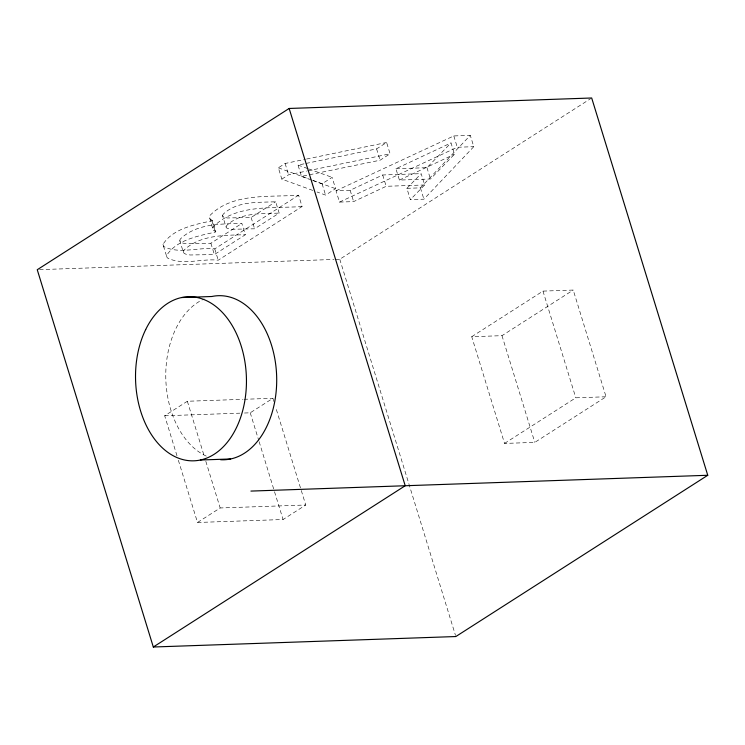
<?xml version="1.0" encoding="UTF-8"?>
<svg xmlns="http://www.w3.org/2000/svg" width="745" height="745" viewBox="0 0 745 745"><rect width="100%" height="100%" fill="white"/><g stroke="black" fill="none" stroke-linecap="round" stroke-linejoin="round"><path stroke-width="0.56" stroke-dasharray="3.73 2.79" d="M179.815 240.756L180.197 239.145C196.363 223.444 220.865 223.984 241.846 223.425L245.328 234.74L214.364 254.567L190.292 254.986L186.576 254.473L184.239 253.458L183.298 252.071L179.815 240.756L180.756 242.144L183.093 243.159L186.809 243.671L210.882 243.243L241.846 223.425M183.298 252.071L183.67 250.46C199.846 234.759 224.347 235.299 245.328 234.74M166.442 255.731L162.959 244.407C172.859 228.529 194.771 224.608 211.887 220.781L212.334 220.492L215.817 231.807L215.37 232.095C198.254 235.923 176.332 239.843 166.442 255.731L167.234 257.835C182.6 265.863 201.774 258.292 218.238 260.191L302.07 206.523L298.587 195.209C269.196 197.388 231.639 192.415 209.28 216.162L213.061 229.991L215.817 231.807M222.55 215.65L223.211 214.178C237.245 200.843 257.854 202.621 275.678 201.765L279.161 213.079L254.613 228.799L230.671 229.302L226.75 228.091L226.024 226.974L222.55 215.65L223.267 216.767L227.197 217.978L251.13 217.475L275.678 201.765M226.024 226.974L226.694 225.502C240.728 212.157 261.337 213.936 279.161 213.079M406.882 188.327L420.404 187.852L470.291 135.367L473.773 146.681L423.886 199.176L410.365 199.641L406.882 188.327L421.176 173.65L424.659 184.965L410.365 199.641M395.93 168.761L426.969 167.681L451.004 142.919L454.487 154.234L430.452 179.005L399.413 180.076L395.93 168.761L451.004 142.919M312.77 190.422L281.834 179.126L278.351 167.802L285.112 163.481L305.413 159.281M281.834 179.126L288.594 174.796L306.633 171.061M162.959 244.407L163.751 246.511C179.117 254.539 198.3 246.977 214.756 248.877L298.587 195.209M312.49 180.271L322.091 183.782L332.112 177.366L335.595 188.681L325.574 195.097L317.035 191.977M305.999 163.434L376.588 148.888L386.608 142.481L390.091 153.796L380.071 160.212L301.511 176.397L298.028 165.083L304.863 163.667M335.148 259.418L339.785 259.26L590.701 98.629M176.993 455.782L164.682 415.766L187.349 401.257L242.851 399.339M244.462 413.009L250.246 412.804L272.921 398.296L273.946 401.63M471.725 336.712L542.975 291.109L573.231 290.056L606.058 396.768L534.808 442.381L504.551 443.424L471.725 336.712L501.981 335.669L573.231 290.056M178.353 460.233L197.509 522.478L220.175 507.969L305.748 505.008L275.65 407.189M197.509 522.478L283.072 519.516L305.748 505.008M504.551 443.424L575.801 397.811L606.058 396.768M424.659 184.965L386.18 186.297L353.633 201.606L339.506 202.091L336.023 190.776L350.15 190.292L382.697 174.982L421.176 173.65M399.413 180.076L454.487 154.234M336.023 190.776L453.798 135.935L470.291 135.367M339.506 202.091L457.272 147.259L473.773 146.681M306.54 159.048L386.608 142.481M307.769 170.828L390.091 153.796M302.07 206.523C272.67 208.702 235.122 203.739 212.763 227.476L213.061 229.991M39.569 269.643L333.983 259.456M244.006 399.292L272.921 398.296M164.682 415.766L239.843 413.168M298.028 165.083L307.611 168.538M308.681 168.919L332.112 177.366M301.511 176.397L308.97 179.089M313.226 180.616L335.595 188.681M278.351 167.802L311.419 179.88M209.578 218.676L212.334 220.492M542.975 291.109L575.801 397.811M453.798 135.935L457.272 147.259M501.981 335.669L534.808 442.381M426.969 167.681L430.452 179.005M420.404 187.852L423.886 199.176M376.588 148.888L380.071 160.212M382.697 174.982L386.18 186.297M350.15 190.292L353.633 201.606M322.091 183.782L325.574 195.097M339.785 259.26L455.502 635.42M285.112 163.481L288.594 174.796M251.13 217.475L254.613 228.799M211.887 220.781L215.37 232.095M214.756 248.877L218.238 260.191M210.882 243.243L214.364 254.567M250.246 412.804L258.794 440.593M259.139 441.711L274.188 490.62M274.523 491.728L283.072 519.516M187.349 401.257L204.447 456.834M205.816 461.276L220.175 507.969M206.263 456.098A82.09 55.428 88 0 1 165.772 376.998A82.09 55.428 88 0 1 204.26 298.941"/><path stroke-width="1.12" d="M289.153 108.463L37.25 269.727L153.312 647.005L455.847 636.537L707.75 475.273L591.688 97.995L289.153 108.463L405.215 485.74L153.312 647.005M181.594 297.553L211.85 296.501A82.09 55.428 88 0 1 276.535 373.524A82.09 55.428 88 0 1 220.595 459.73M200.368 460.01L230.615 458.967M250.925 491.085L707.75 475.273M145.685 329.56A82.09 55.428 88 0 0 185.896 460.252A82.09 55.428 88 0 0 241.361 346.527A82.09 55.428 88 0 0 145.685 329.56"/></g></svg>
